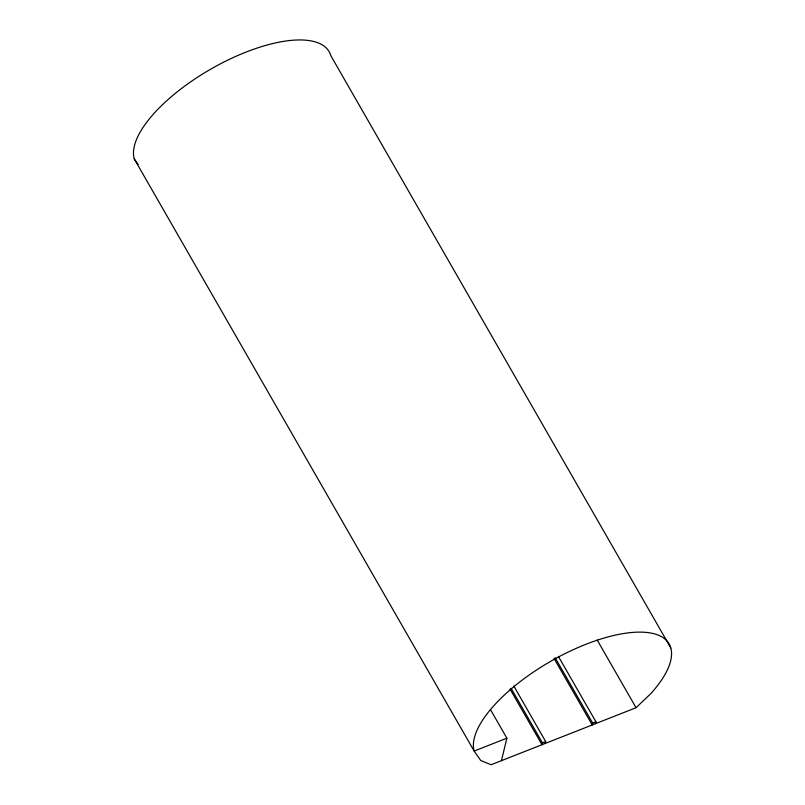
<?xml version="1.0" encoding="UTF-8"?>
<svg xmlns="http://www.w3.org/2000/svg" width="805" height="805" viewBox="0 0 805 805"><rect width="100%" height="100%" fill="white"/><g stroke="black" fill="none" stroke-linecap="round" stroke-linejoin="round"><path stroke-width="1.21" d="M501.435 760.675L506.878 738.185L490.597 709.829M511.125 688.366L542.429 742.884L541.986 744.726L510.058 689.11M545.257 743.438L545.699 741.606L513.771 685.981M555.118 657.695L592.681 723.121L592.228 724.963L554.051 658.44M595.509 723.675L595.952 721.844L558.388 656.407M636.051 707.726L650.832 693.598A111.452 43.963 -29.9 0 0 598.497 639.764A111.452 43.963 -29.9 0 0 474.145 751.055L480.736 760.504L491.07 764.75L636.051 707.726L597.24 640.116M506.878 738.185L474.145 751.055L134.234 158.897A111.452 43.963 -29.9 0 1 220.017 64.048A111.452 43.963 -29.9 0 1 330.855 55.736L670.766 647.894M542.429 742.884L545.699 741.606M592.681 723.121L595.952 721.844M134.234 158.897L138.188 164.562"/></g></svg>
